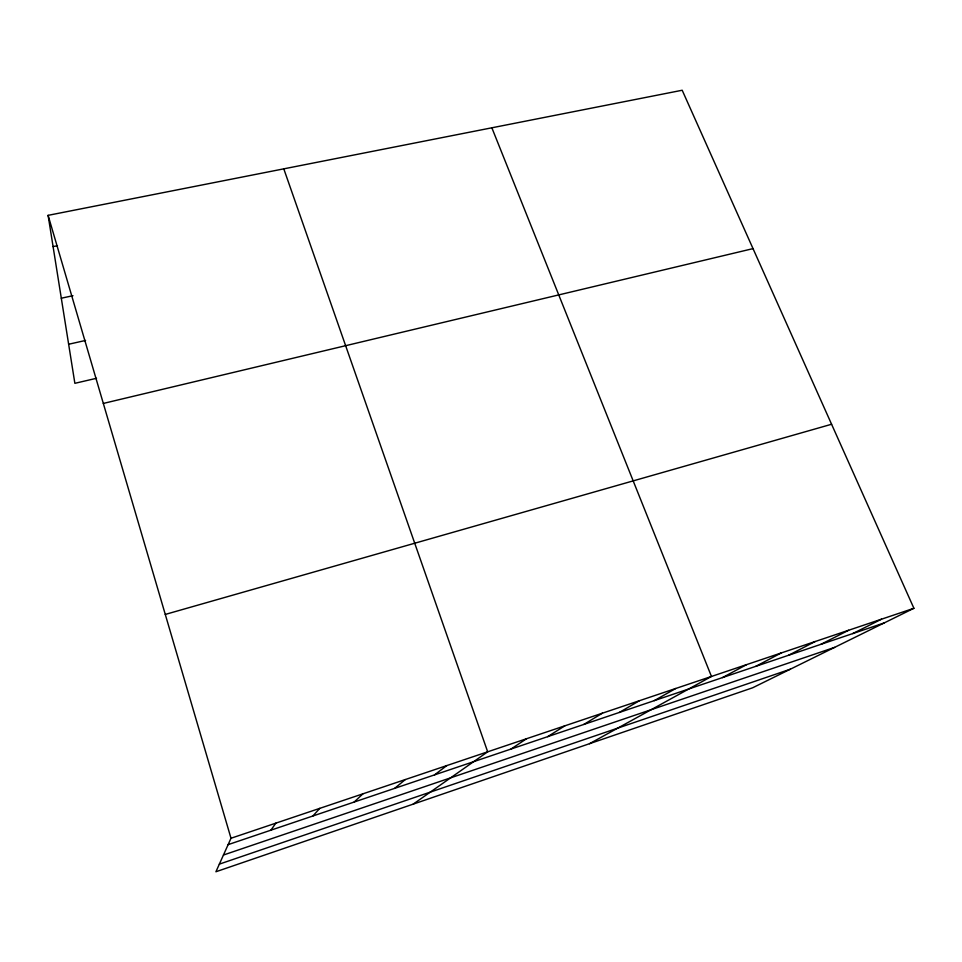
<?xml version="1.0" encoding="UTF-8"?>
<svg xmlns="http://www.w3.org/2000/svg" width="962" height="962" viewBox="0 0 962 962"><rect width="100%" height="100%" fill="white"/><g stroke="black" fill="none" stroke-linecap="round" stroke-linejoin="round"><path stroke-width="1.44" d="M48.1 215.344L231 838.251L215.921 871.752L752.681 687.77L913.9 608.285L682.19 90.248L48.1 215.344L74.868 383.321L96.525 378.282M270.899 830.182L275.817 823.159M312.89 815.992L319.781 808.357M354.148 802.055L362.927 793.83M394.673 788.359L405.279 779.569M434.487 774.903L446.849 765.56M413.167 804.148L487.674 751.815L283.79 168.855M510.954 749.073L526.599 738.708M547.667 736.664L564.85 725.829M583.79 724.458L602.44 713.167M619.324 712.457L639.393 700.721M654.28 700.637L675.733 688.491M589.514 743.698L711.459 676.454L491.859 127.802M722.522 677.585L746.596 664.622M755.843 666.317L781.156 652.982M788.648 655.242L815.151 641.534M820.935 644.324L848.604 630.266M852.729 633.585L881.517 619.191M219.348 864.129L790.343 669.203M223.449 855.026L834.607 647.378M231 838.251L913.9 608.285M228.126 844.636L884.042 623.003M165.284 614.429L831.589 424.254M103.331 403.427L753.03 248.617M68.639 344.252L85.582 340.44M61.303 298.208L72.956 295.707M53.078 246.609L57.443 245.719"/></g></svg>
